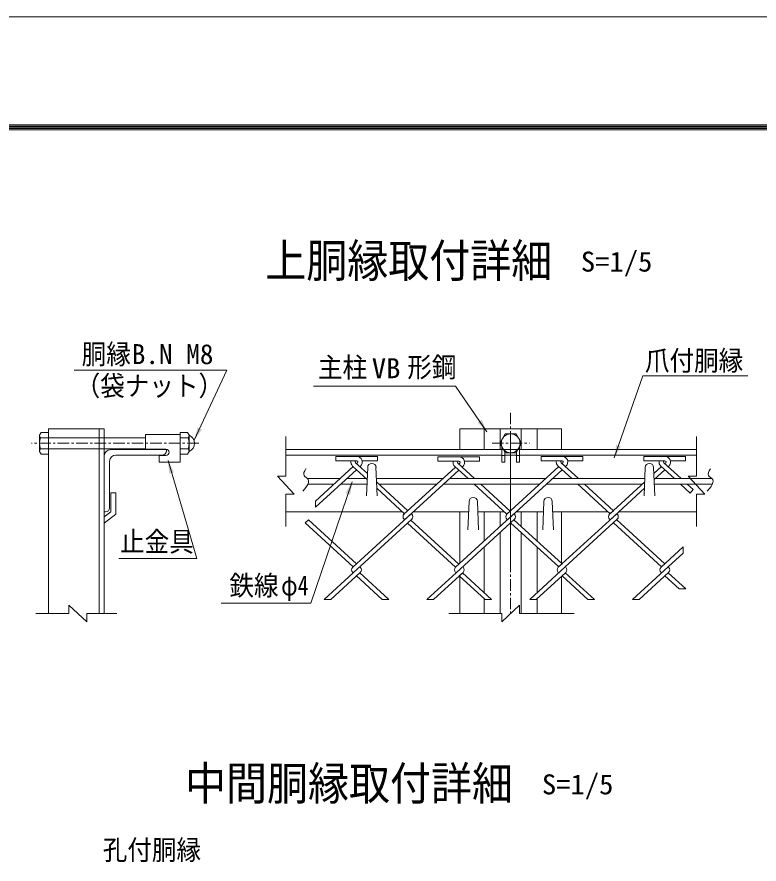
# Model space of a CAD drawing. Units: millimetres, scale not verified, with parts at other scales. Extents: x -4455 to 4455, y -3150 to 3150.
# Drawn here: x 1258 to 2862, y 1319 to 3150 of the extents above; entities that cross this region are included whole.
import ezdxf
from ezdxf.enums import TextEntityAlignment as Align

# ---------------------------------------------------------------- set-up
doc = ezdxf.new("R2010")
doc.units = ezdxf.units.MM
doc.header["$LTSCALE"] = 20
doc.linetypes.add('DASHED', pattern=[7.5, 6, -1.5])
doc.linetypes.add('USER1', pattern=[2, 1.25, -0.25, 0.25, -0.25])
doc.layers.add('0-0_7詳細', color=7, linetype='Continuous', lineweight=18)
doc.layers.add('1-0_D-TTL', color=7, linetype='Continuous', lineweight=18)
doc.styles.add('ＭＳ ゴシック', font='')
doc.styles.get('ＭＳ ゴシック').set_extended_font_data('MS Gothic')

msp = doc.modelspace()

# ---------------------------------------------------------------- linework, layer by layer
at = {"layer": '0-0_7詳細', "color": 1, "linetype": 'USER1'}
for p, q in [((2325.28, 2294.43), (2325.28, 1860.5)), ((1651.32, 2228.28), (1289.53, 2228.28)), ((2284.99, 2228.28), (2365.63, 2228.28)), ((2325.28, 2229.83), (2325.28, 1964.26))]:
    msp.add_line(p, q, dxfattribs=at)
at = {"layer": '0-0_7詳細'}
for p, q in [((1326.64, 2259.93), (1326.64, 1860.5)), ((1446.64, 2259.93), (1326.64, 2259.93)), ((1436.14, 2259.93), (1436.14, 1860.5)), ((1446.64, 2259.93), (1446.64, 1860.5)), ((2215.78, 2259.93), (2215.78, 2214.93)), ((2434.78, 2259.93), (2215.78, 2259.93)), ((2268.28, 2259.93), (2268.28, 2214.93)), ((2302.78, 2259.93), (2302.78, 2214.93)), ((2347.78, 2259.93), (2347.78, 2214.93)), ((2382.28, 2259.93), (2382.28, 2214.93)), ((2434.78, 2259.93), (2434.78, 2214.93)), ((1309.5, 2240.28), (1326.64, 2240.28)), ((1310.77, 2251.8), (1326.64, 2251.8)), ((1446.64, 2240.28), (1536.07, 2240.28)), ((1536.07, 2247.24), (1611.07, 2247.24)), ((1536.07, 2247.24), (1536.07, 2215.74)), ((1611.07, 2204.76), (1611.07, 2251.8)), ((1611.07, 2247.24), (1611.07, 2187.24)), ((1628.21, 2240.28), (1611.07, 2240.28)), ((1630.27, 2210.52), (1630.27, 2246.04)), ((2306.53, 2220.02), (2306.53, 2187.24)), ((2344.03, 2220.02), (2344.03, 2187.24)), ((1307.44, 2210.52), (1310.77, 2204.76)), ((1309.5, 2216.28), (1326.64, 2216.28)), ((1446.64, 2216.28), (1536.07, 2216.28)), ((1446.64, 2079.93), (1446.64, 2199.93)), ((1472.14, 2202.93), (1572.64, 2202.93)), ((1536.07, 2215.74), (1580.32, 2215.74)), ((1566.07, 2202.24), (1580.32, 2202.24)), ((1566.07, 2202.24), (1566.07, 2187.24)), ((1628.21, 2216.28), (1611.07, 2216.28)), ((1626.94, 2204.76), (1611.07, 2204.76)), ((1630.27, 2210.52), (1626.94, 2204.76)), ((2306.53, 2214.93), (1839.2, 2214.93)), ((2306.53, 2202.93), (1839.2, 2202.93)), ((2190.28, 2214.93), (2460.28, 2214.93)), ((2258.2, 2199), (2258.2, 2189.4)), ((2309, 2215.74), (2306.53, 2215.74)), ((2312.53, 2202.24), (2306.53, 2202.24)), ((2341.09, 2214.93), (2309.47, 2214.93)), ((2338.03, 2202.93), (2312.53, 2202.93)), ((2338.03, 2209.63), (2338.03, 2187.24)), ((2338.03, 2202.24), (2344.03, 2202.24)), ((2341.56, 2215.74), (2344.03, 2215.74)), ((2726.86, 2214.93), (2344.03, 2214.93)), ((2726.86, 2202.93), (2344.03, 2202.93)), ((1458.64, 2088.93), (1458.64, 2189.43)), ((1566.07, 2187.24), (1611.07, 2187.24)), ((1992.24, 2184.32), (1994.3, 2186.21)), ((2338.03, 2187.24), (2344.03, 2187.24)), ((2014.03, 2114.43), (2016.28, 2175.93)), ((2036.53, 2114.43), (2034.26, 2176.59)), ((2614.03, 2114.43), (2616.28, 2175.93)), ((2636.53, 2114.43), (2634.28, 2175.93)), ((1956.89, 2151.93), (1886.39, 2151.93)), ((2013.38, 2151.93), (1971.1, 2151.93)), ((2178.92, 2151.93), (2035.16, 2151.93)), ((2400.95, 2151.93), (2193.13, 2151.93)), ((2615.4, 2151.93), (2415.16, 2151.93)), ((2760.39, 2151.93), (2637.18, 2151.93)), ((1943.79, 2139.93), (1886.92, 2139.93)), ((2014.97, 2139.93), (1958, 2139.93)), ((2165.82, 2139.93), (2040.69, 2139.93)), ((2387.85, 2139.93), (2180.03, 2139.93)), ((2609.88, 2139.93), (2402.06, 2139.93)), ((2760.92, 2139.93), (2635.6, 2139.93)), ((1461.29, 2121.47), (1461.29, 2080.46)), ((1471.79, 2121.47), (1461.29, 2121.47)), ((1471.79, 2121.47), (1471.79, 2075.31)), ((2233.03, 2040.93), (2235.28, 2102.43)), ((2255.53, 2040.93), (2253.28, 2102.43)), ((2395.03, 2040.93), (2397.28, 2102.43)), ((2417.53, 2040.93), (2415.28, 2102.43)), ((1446.64, 2069.14), (1461.29, 2080.46)), ((1446.64, 2079.93), (1449.64, 2079.93)), ((1446.64, 2055.87), (1471.79, 2075.31)), ((2091.96, 2079.93), (1839.2, 2079.93)), ((2234.46, 2079.93), (2114.55, 2079.93)), ((2215.78, 2079.93), (2215.78, 1969.24)), ((2311.84, 2079.93), (2254.11, 2079.93)), ((2268.28, 2079.93), (2268.28, 2017.34)), ((2302.78, 2079.93), (2302.78, 2048.96)), ((2396.46, 2079.93), (2336.58, 2079.93)), ((2347.78, 2079.93), (2347.78, 2048.96)), ((2382.28, 2079.93), (2382.28, 2017.34)), ((2536.01, 2079.93), (2416.11, 2079.93)), ((2434.78, 2079.93), (2434.78, 1969.24)), ((2726.86, 2079.93), (2558.61, 2079.93)), ((2302.78, 2035.94), (2302.78, 1860.5)), ((2347.78, 2035.94), (2347.78, 1860.5)), ((2268.28, 2004.32), (2268.28, 1905.33)), ((2382.28, 2004.32), (2382.28, 1905.33)), ((2215.78, 1940.42), (2215.78, 1860.5)), ((2434.78, 1940.42), (2434.78, 1860.5)), ((2268.28, 1892.31), (2268.28, 1860.5)), ((2382.28, 1892.31), (2382.28, 1860.5))]:
    msp.add_line(p, q, dxfattribs=at)
at = {"layer": '0-0_7詳細', "color": 3, "linetype": 'DASHED'}
for p, q in [((1326.64, 2240.28), (1446.64, 2240.28)), ((1326.64, 2216.28), (1446.64, 2216.28))]:
    msp.add_line(p, q, dxfattribs=at)
at = {"layer": '0-0_7詳細', "color": 4}
for p, q in [((1839.2, 2157.37), (1839.2, 2242.95)), ((2726.86, 2157.37), (2726.86, 2242.95)), ((2708.86, 2157.37), (2744.86, 2118.59)), ((2726.86, 2157.37), (2708.86, 2157.37)), ((1839.2, 2118.59), (1839.2, 2048.4)), ((1839.2, 2118.59), (1857.2, 2118.59)), ((2726.86, 2118.59), (2744.86, 2118.59)), ((2726.86, 2118.59), (2726.86, 2048.4)), ((1370.44, 1860.5), (1370.44, 1878.5)), ((1409.21, 1842.5), (1370.44, 1878.5)), ((2305.9, 1842.5), (2344.67, 1878.5)), ((2344.67, 1860.5), (2344.67, 1878.5)), ((1370.44, 1860.5), (1298.88, 1860.5)), ((1409.21, 1860.5), (1474.48, 1860.5)), ((1409.21, 1860.5), (1409.21, 1842.5)), ((2305.9, 1860.5), (2191.96, 1860.5)), ((2305.9, 1860.5), (2305.9, 1842.5)), ((2344.67, 1860.5), (2462.47, 1860.5))]:
    msp.add_line(p, q, dxfattribs=at)
at = {"layer": '0-0_7詳細', "color": 3}
for p, q in [((1992.68, 2199.98), (1947.24, 2199.98)), ((1947.24, 2199.98), (1947.24, 2190.38)), ((1991.81, 2199.98), (2037.24, 2199.98)), ((2037.24, 2199.98), (2037.24, 2190.38)), ((2168.2, 2199), (2168.2, 2189.4)), ((2213.63, 2199), (2168.2, 2199)), ((2212.76, 2199), (2258.2, 2199)), ((2391.3, 2199.98), (2391.3, 2190.38)), ((2436.73, 2199.98), (2391.3, 2199.98)), ((2435.86, 2199.98), (2481.3, 2199.98)), ((2481.3, 2199.98), (2481.3, 2190.38)), ((2658.76, 2199.98), (2613.33, 2199.98)), ((2613.33, 2199.98), (2613.33, 2190.38)), ((2657.89, 2199.98), (2703.33, 2199.98)), ((2703.33, 2199.98), (2703.33, 2190.38)), ((1992.68, 2190.38), (1947.24, 2190.38)), ((1990.18, 2186.21), (2015.8, 2162.73)), ((1991.81, 2190.38), (1992.68, 2190.38)), ((2004.43, 2190.38), (2037.24, 2190.38)), ((2213.63, 2189.4), (2168.2, 2189.4)), ((2211.14, 2185.23), (2247.48, 2151.93)), ((2212.76, 2189.4), (2213.63, 2189.4)), ((2213.2, 2183.34), (2215.26, 2185.23)), ((2225.39, 2189.4), (2258.2, 2189.4)), ((2436.73, 2190.38), (2391.3, 2190.38)), ((2434.24, 2186.21), (2471.65, 2151.93)), ((2435.86, 2190.38), (2436.73, 2190.38)), ((2436.3, 2184.32), (2438.35, 2186.21)), ((2448.49, 2190.38), (2481.3, 2190.38)), ((2658.76, 2190.38), (2613.33, 2190.38)), ((2656.27, 2186.21), (2693.68, 2151.93)), ((2658.33, 2184.32), (2656.27, 2186.21)), ((2657.89, 2190.38), (2658.76, 2190.38)), ((2658.33, 2184.32), (2660.38, 2186.21)), ((2670.52, 2190.38), (2703.33, 2190.38)), ((1903.79, 2103.27), (1985.14, 2177.81)), ((1903.79, 2090.25), (1992.24, 2171.3)), ((1983.7, 2179.13), (2015.34, 2150.14)), ((1999.35, 2177.81), (2000.78, 2179.13)), ((2094.01, 2074.12), (2206.09, 2176.83)), ((2095.08, 2062.08), (2213.2, 2170.32)), ((2204.66, 2178.15), (2233.27, 2151.93)), ((2220.3, 2176.83), (2221.74, 2178.15)), ((2317.11, 2075.11), (2429.19, 2177.81)), ((2318.18, 2063.07), (2436.3, 2171.3)), ((2427.75, 2179.13), (2457.44, 2151.93)), ((2443.4, 2177.81), (2444.84, 2179.13)), ((2634.77, 2162.73), (2651.22, 2177.81)), ((2635.23, 2150.14), (2658.33, 2171.3)), ((2649.78, 2179.13), (2679.47, 2151.93)), ((2651.22, 2177.81), (2649.78, 2179.13)), ((2665.43, 2177.81), (2666.87, 2179.13)), ((2035.42, 2144.75), (2103.25, 2082.6)), ((2539.14, 2075.11), (2615.14, 2144.75)), ((2035.92, 2131.28), (2096.15, 2076.09)), ((2246.36, 2139.93), (2317.11, 2075.1)), ((2260.57, 2139.93), (2324.21, 2081.62)), ((2470.53, 2139.93), (2540.21, 2076.09)), ((2484.74, 2139.93), (2547.31, 2082.6)), ((2540.21, 2063.07), (2614.65, 2131.28)), ((2692.56, 2139.93), (2713.44, 2120.8)), ((2706.77, 2139.93), (2719.55, 2128.22)), ((2713.44, 2120.8), (2719.55, 2128.22)), ((1903.79, 2103.27), (1903.79, 2090.25)), ((1984.07, 1960.36), (2110.36, 2076.09)), ((2110.36, 2076.09), (2111.43, 2075.11)), ((2110.36, 2076.09), (2111.43, 2075.11)), ((2206.09, 1960.36), (2332.39, 2076.09)), ((2332.39, 2076.09), (2333.46, 2075.11)), ((2332.39, 2076.09), (2333.46, 2075.11)), ((2428.12, 1960.36), (2554.42, 2076.09)), ((2539.14, 2075.11), (2547.31, 2082.6)), ((2554.42, 2076.09), (2555.49, 2075.11)), ((2554.42, 2076.09), (2555.49, 2075.11)), ((1888.33, 2063.07), (1881.23, 2056.55)), ((1881.23, 2056.55), (1985.14, 1961.34)), ((1888.33, 2063.07), (1992.24, 1967.85)), ((1985.14, 1948.32), (2111.43, 2064.05)), ((2095.08, 2064.05), (2096.15, 2063.07)), ((2095.08, 2064.05), (2096.15, 2063.07)), ((2102.18, 2055.57), (2206.09, 1960.36)), ((2103.25, 2056.55), (2111.43, 2064.05)), ((2109.29, 2062.08), (2213.2, 1966.87)), ((2207.16, 1948.32), (2333.46, 2064.05)), ((2317.11, 2064.05), (2318.18, 2063.07)), ((2325.28, 2056.55), (2429.19, 1961.34)), ((2332.39, 2063.07), (2436.3, 1967.85)), ((2443.4, 1961.34), (2555.49, 2064.05)), ((2539.14, 2064.05), (2540.21, 2063.07)), ((2547.31, 2056.55), (2651.22, 1961.34)), ((2554.42, 2063.07), (2658.33, 1967.85)), ((2650.15, 1960.36), (2697.91, 2004.12)), ((2697.91, 1991.1), (2697.91, 2004.12)), ((2665.43, 1961.34), (2697.91, 1991.1)), ((1999.35, 1961.34), (2000.42, 1960.36)), ((1999.35, 1961.34), (2000.42, 1960.36)), ((2221.37, 1961.34), (2222.44, 1960.36)), ((2221.37, 1961.34), (2222.44, 1960.36)), ((2366.39, 1890.77), (2443.4, 1961.34)), ((2428.12, 1960.36), (2436.3, 1967.85)), ((2443.4, 1961.34), (2444.47, 1960.36)), ((2443.4, 1961.34), (2444.47, 1960.36)), ((2588.42, 1890.77), (2665.43, 1961.34)), ((2650.15, 1960.36), (2658.33, 1967.85)), ((2665.43, 1961.34), (2666.5, 1960.36)), ((2665.43, 1961.34), (2666.5, 1960.36)), ((1922.34, 1890.77), (1985.14, 1948.32)), ((1936.55, 1890.77), (2000.42, 1949.3)), ((1984.07, 1949.3), (1985.14, 1948.32)), ((1984.07, 1949.3), (1985.14, 1948.32)), ((1992.24, 1941.81), (2000.42, 1949.3)), ((1992.24, 1941.81), (2047.93, 1890.77)), ((1999.35, 1948.32), (2062.14, 1890.77)), ((2144.37, 1890.77), (2207.16, 1948.32)), ((2158.58, 1890.77), (2222.44, 1949.3)), ((2206.09, 1949.3), (2207.16, 1948.32)), ((2206.09, 1949.3), (2207.16, 1948.32)), ((2214.27, 1941.81), (2222.44, 1949.3)), ((2214.27, 1941.81), (2269.96, 1890.77)), ((2221.37, 1948.32), (2284.17, 1890.77)), ((2380.6, 1890.77), (2444.47, 1949.3)), ((2428.12, 1949.3), (2429.19, 1948.32)), ((2436.3, 1941.81), (2491.99, 1890.77)), ((2443.4, 1948.32), (2506.2, 1890.77)), ((2602.63, 1890.77), (2666.5, 1949.3)), ((2650.15, 1949.3), (2651.22, 1948.32)), ((2658.33, 1941.81), (2689.44, 1913.29)), ((2665.43, 1948.32), (2703.65, 1913.29)), ((2689.44, 1913.29), (2703.65, 1913.29)), ((1922.34, 1890.77), (1936.55, 1890.77)), ((2047.93, 1890.77), (2062.14, 1890.77)), ((2144.37, 1890.77), (2158.58, 1890.77)), ((2269.96, 1890.77), (2284.17, 1890.77)), ((2366.39, 1890.77), (2380.6, 1890.77)), ((2491.99, 1890.77), (2506.2, 1890.77)), ((2588.42, 1890.77), (2602.63, 1890.77))]:
    msp.add_line(p, q, dxfattribs=at)
at = {"layer": '0-0_7詳細'}
for points in [[(1382.05, 2386.29), (1711.65, 2386.29), (1641.59, 2235.07)], [(1307.44, 2210.52), (1307.44, 2246.04), (1310.77, 2251.8)], [(1310.77, 2204.76), (1326.64, 2204.76), (1326.64, 2251.8)], [(1630.27, 2246.04), (1626.94, 2251.8), (1611.07, 2251.8)], [(1461.64, 2214.93), (1581.64, 2214.93), (1581.64, 2211.93)], [(2312.53, 2209.63), (2312.53, 2187.24), (2306.53, 2187.24)]]:
    msp.add_lwpolyline(points, dxfattribs=at)
at = {"layer": '0-0_7詳細', "color": 1}
for points in [[(2837.94, 2374.54), (2610.69, 2374.54), (2549.04, 2197.08)], [(1899.19, 2351.67), (2205.9, 2351.67), (2274.09, 2253.34)], [(1478.29, 1979.19), (1646.8, 1979.19), (1584.81, 2190.82)], [(1699.76, 1882.76), (1893.66, 1882.76), (1982.51, 2145.17)]]:
    msp.add_lwpolyline(points, dxfattribs=at)
at = {"layer": '0-0_7詳細', "color": 3}
msp.add_lwpolyline([(2348.8, 2228.28), (2337.04, 2248.65), (2313.52, 2248.65), (2301.76, 2228.28), (2313.52, 2207.91), (2337.04, 2207.91)], close=True, dxfattribs=at)
at = {"layer": '0-0_7詳細', "color": 4}
for points in [[(1883.19, 2173.2), (1882.88, 2172.81), (1880.21, 2168.61), (1878.65, 2164.85), (1878.18, 2161.54), (1878.8, 2158.66), (1880.52, 2156.23), (1883.34, 2154.24), (1886.17, 2152.24), (1887.92, 2149.76), (1888.6, 2146.8), (1888.21, 2143.37), (1886.75, 2139.46), (1884.2, 2135.08), (1880.59, 2130.22), (1875.9, 2124.89)], [(2757.19, 2173.2), (2756.88, 2172.81), (2754.22, 2168.61), (2752.65, 2164.85), (2752.18, 2161.54), (2752.81, 2158.66), (2754.53, 2156.23), (2757.34, 2154.24), (2760.17, 2152.24), (2761.93, 2149.76), (2762.61, 2146.8), (2762.21, 2143.37), (2760.75, 2139.46), (2758.21, 2135.08), (2754.59, 2130.22), (2749.91, 2124.89)], [(1839.2, 2157.37), (1821.2, 2157.37), (1857.2, 2118.59)]]:
    msp.add_lwpolyline(points, dxfattribs=at)
at = {"layer": '0-0_7詳細', "color": 3}
msp.add_circle((2325.28, 2228.28), 20.4, dxfattribs=at)
at = {"layer": '0-0_7詳細'}
for centre, radius, start, end in [((1316.53, 2246.04), 9.09, 180, 219.3382), ((1343.44, 2228.28), 36, 160.52878, 199.47122), ((1621.18, 2246.04), 9.09, 320.6618, 0), ((1594.27, 2228.28), 36, 340.52878, 19.47122), ((1623.13, 2228.28), 19.14, 291.90813, 68.09187), ((1316.53, 2210.52), 9.09, 140.6618, 180), ((1461.64, 2199.93), 15, 90, 180), ((1472.14, 2189.43), 13.5, 90, 180), ((1572.64, 2211.93), 9, 270, 0), ((1580.32, 2208.99), 6.75, 270, 90), ((1621.18, 2210.52), 9.09, 0, 39.3382), ((2025.28, 2175.93), 9, 0, 180), ((2625.28, 2175.93), 9, 0, 180), ((2244.28, 2102.43), 9, 0, 180), ((2406.28, 2102.43), 9, 0, 180), ((1449.64, 2088.93), 9, 270, 0)]:
    msp.add_arc(centre, radius, start, end, dxfattribs=at)
at = {"layer": '0-0_7詳細', "color": 3}
for centre, radius, start, end in [((1992.68, 2187.98), 12, 312.5, 90), ((2213.63, 2187), 12, 312.5, 90), ((2436.73, 2187.98), 12, 312.5, 90), ((2658.76, 2187.98), 12, 312.5, 90), ((1991.81, 2187.98), 12, 168.46304, 227.5), ((1991.81, 2187.98), 2.4, 90, 227.5), ((1992.68, 2187.98), 2.4, 312.5, 90), ((2212.76, 2187), 12, 168.46304, 227.5), ((2212.76, 2187), 2.4, 90, 227.5), ((2213.63, 2187), 2.4, 312.5, 90), ((2435.86, 2187.98), 12, 168.46304, 227.5), ((2435.86, 2187.98), 2.4, 90, 227.5), ((2436.73, 2187.98), 2.4, 312.5, 90), ((2657.89, 2187.98), 12, 168.46304, 227.5), ((2657.89, 2187.98), 2.4, 90, 227.5), ((2658.76, 2187.98), 2.4, 312.5, 90), ((2100.15, 2069.58), 7.5, 132.5, 227.5), ((2106.36, 2069.58), 7.5, 312.5, 47.5), ((2322.17, 2069.58), 7.5, 132.5, 227.5), ((2328.39, 2069.58), 7.5, 312.5, 47.5), ((2544.2, 2069.58), 7.5, 132.5, 227.5), ((2550.42, 2069.58), 7.5, 312.5, 47.5), ((1989.13, 1954.83), 7.5, 132.5, 227.5), ((1995.35, 1954.83), 7.5, 312.5, 47.5), ((2211.16, 1954.83), 7.5, 132.5, 227.5), ((2217.38, 1954.83), 7.5, 312.5, 47.5), ((2433.19, 1954.83), 7.5, 132.5, 227.5), ((2439.41, 1954.83), 7.5, 312.5, 47.5), ((2655.22, 1954.83), 7.5, 132.5, 227.5), ((2661.43, 1954.83), 7.5, 312.5, 47.5)]:
    msp.add_arc(centre, radius, start, end, dxfattribs=at)
at = {"layer": '0-0_7詳細', "color": 1}
for points in [[(2275.23, 2251.69), (2253.86, 2273.38), (2262.42, 2279.31)], [(2548.38, 2195.19), (2553.3, 2225.24), (2563.15, 2221.82)], [(1584.25, 2192.74), (1597.68, 2165.42), (1587.68, 2162.49)], [(1983.15, 2147.06), (1978.46, 2116.98), (1968.59, 2120.32)]]:
    msp.add_solid(points, dxfattribs=at)
at = {"layer": '0-0_7詳細'}
msp.add_solid([(1640.74, 2233.25), (1648.63, 2262.66), (1658.08, 2258.28)], dxfattribs=at)
at = {"layer": '1-0_D-TTL', "color": 2}
msp.add_lwpolyline([(-4454.77, 3150.21), (4454.93, 3150.21), (4454.93, -3150.21), (-4454.77, -3150.21)], close=True, dxfattribs=at)
at = {"layer": '1-0_D-TTL'}
for points in [[(-4168.38, 2916.86), (4168.55, 2916.86), (4168.55, -2916.87), (-4168.38, -2916.87)], [(-4165.73, 2914.21), (4165.9, 2914.21), (4165.9, -2914.21), (-4165.73, -2914.21)], [(-4163.08, 2911.56), (4163.25, 2911.56), (4163.25, -2911.56), (-4163.08, -2911.56)], [(-4160.43, 2908.91), (4160.59, 2908.91), (4160.59, -2908.91), (-4160.43, -2908.91)], [(-4157.78, 2906.26), (4157.94, 2906.26), (4157.94, -2906.26), (-4157.78, -2906.26)]]:
    msp.add_lwpolyline(points, close=True, dxfattribs=at)

# ---------------------------------------------------------------- texts
at = {"layer": '0-0_7詳細', "style": 'ＭＳ ゴシック', "width": 0.9}
for s, p in [('上胴縁取付詳細', (1795.08, 2565.61)), ('中間胴縁取付詳細', (1621.67, 1435.29))]:
    msp.add_text(s, height=72.14, dxfattribs=at).set_placement(p, align=Align.BOTTOM_LEFT)
at = {"layer": '0-0_7詳細', "color": 3, "style": 'ＭＳ ゴシック'}
for s, width, p in [('S=1/5', 1.05, (2477.01, 2586.57)), ('胴縁', 0.9, (1398.33, 2386.52)), ('主柱', 0.9, (1908.82, 2357.91)), ('形鋼', 0.9, (2101.9, 2358.34)), ('爪付胴縁', 0.9, (2615.42, 2372.55)), ('VB', 1.05, (2025.22, 2356.1)), ('（袋ナット）', 0.9, (1385.29, 2318.14)), ('止金具', 0.9, (1481.26, 1981.14)), ('鉄線', 0.9, (1717.43, 1886.36)), ('φ4', 0.8, (1829.22, 1886.36)), ('S=1/5', 1.05, (2392.85, 1456.24)), ('孔付胴縁', 0.9, (1443.77, 1314.55))]:
    msp.add_text(s, height=43.26, dxfattribs=dict(at, width=width)).set_placement(p, align=Align.BOTTOM_LEFT)
msp.add_text('B.N M8', height=43.26, dxfattribs=at).set_placement((1506.49, 2386.52), align=Align.BOTTOM_LEFT)

doc.saveas('drawing.dxf')
